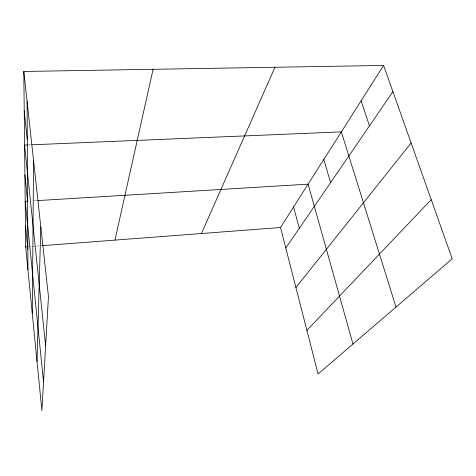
<?xml version="1.0" encoding="UTF-8"?>
<svg xmlns="http://www.w3.org/2000/svg" width="476" height="476" viewBox="0 0 476 476"><rect width="100%" height="100%" fill="white"/><g stroke="black" fill="none" stroke-linecap="round" stroke-linejoin="round"><path stroke-width="0.36" stroke-dasharray="2.38 1.78" d="M28.608 246.693L35.92 246.14M36.652 246.08L41.769 245.693M34.022 200.807L36.961 200.628M28.274 144.942L31.214 144.817"/><path stroke-width="0.71" d="M32.297 313.678L33.576 160.757M37.033 361.516L40.817 226.879M114.948 240.118L153.094 69.306M201.437 233.526L274.979 67.265M383.62 65.444L452.2 258.771L318.075 373.999L280.525 227.498L383.62 65.444L23.8 71.465L25.686 246.919L41.888 410.556L48.457 296.625L23.8 71.465M285.784 248.02L392.92 91.66M295.923 287.575L411.121 142.967M306.889 330.356L431.226 199.646M25.686 246.919L27.882 246.746M42.495 245.634L280.525 227.498M28.138 201.164L25.198 201.342L43.536 381.99M37.699 200.586L308.097 184.158L352.966 344.023M27.537 144.972L24.591 145.097L45.625 345.76M31.951 144.787L341.346 131.894L395.984 307.074M361.141 100.775L369.465 125.89M323.787 159.496L330.606 182.605M293.591 206.959L299.303 228.29M24.222 110.92L27.281 139.516M24.913 174.984L27.59 200.991M25.454 225.434L27.834 249.198M27.09 101.513L27.941 269.666"/></g></svg>
